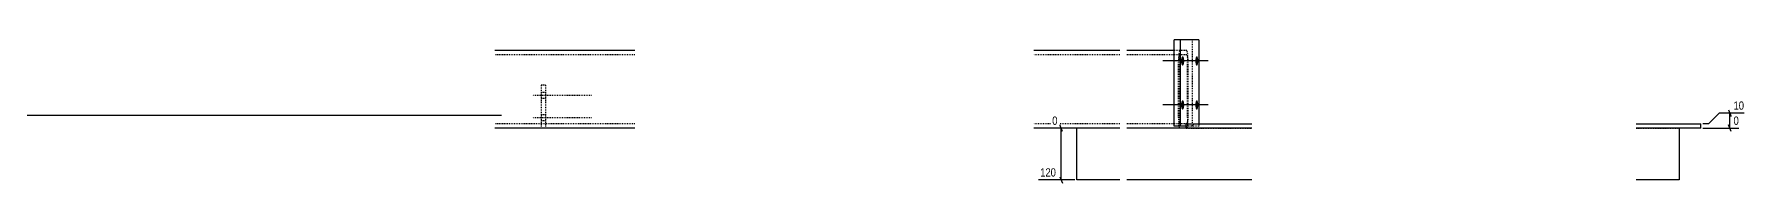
# Model space of a CAD drawing. Header units: millimetres. Extents: x 12 to 53594, y 7 to 1833.
# Drawn here: x 18923 to 22900, y 12 to 344 of the extents above; entities that cross this region are included whole.
import ezdxf

# ---------------------------------------------------------------- set-up
doc = ezdxf.new("R2010")
doc.units = ezdxf.units.MM
doc.linetypes.add('DXK_LINE_DOT2', pattern=[3.9198, 1.9599, -1.9599])
doc.layers.add('MÅLSÆTNING', color=7, linetype='Continuous')
doc.layers.add('STÅL', color=7, linetype='Continuous')
doc.styles.add('Arial Narrow', font='ARIALN.TTF', dxfattribs={"height": 0.2})

msp = doc.modelspace()

# ---------------------------------------------------------------- hatches: boundary and pattern name
at = {"layer": 'STÅL', "linetype": 'Continuous'}
for points in [[(21587.5, 295.5), (21587.6, 297.8), (21587.8, 300), (21588.2, 302), (21588.7, 303.7), (21589.4, 305), (21590.1, 306), (21590.8, 306.4), (21591.6, 306.4), (21592.4, 306), (21593.1, 305), (21593.7, 303.7), (21594.3, 302), (21594.6, 300), (21594.9, 297.8), (21595, 295.5), (21594.9, 293.2), (21594.6, 291), (21594.3, 289), (21593.7, 287.3), (21593.1, 286), (21592.4, 285), (21591.6, 284.6), (21590.8, 284.6), (21590.1, 285), (21589.4, 286), (21588.7, 287.3), (21588.2, 289), (21587.8, 291), (21587.6, 293.2)], [(21620.7, 295.5), (21620.8, 297.8), (21621, 300), (21621.4, 302), (21621.8, 303.7), (21622.4, 305), (21623.1, 306), (21623.8, 306.4), (21624.5, 306.4), (21625.2, 306), (21625.9, 305), (21626.4, 303.7), (21626.9, 302), (21627.3, 300), (21627.5, 297.8), (21627.6, 295.5), (21627.5, 293.2), (21627.3, 291), (21626.9, 289), (21626.4, 287.3), (21625.9, 286), (21625.2, 285), (21624.5, 284.6), (21623.8, 284.6), (21623.1, 285), (21622.4, 286), (21621.8, 287.3), (21621.4, 289), (21621, 291), (21620.8, 293.2)], [(21587.5, 193.5), (21587.6, 195.8), (21587.8, 198), (21588.2, 200), (21588.7, 201.7), (21589.4, 203), (21590.1, 204), (21590.8, 204.4), (21591.6, 204.4), (21592.4, 204), (21593.1, 203), (21593.7, 201.7), (21594.3, 200), (21594.6, 198), (21594.9, 195.8), (21595, 193.5), (21594.9, 191.2), (21594.6, 189), (21594.3, 187), (21593.7, 185.3), (21593.1, 184), (21592.4, 183), (21591.6, 182.6), (21590.8, 182.6), (21590.1, 183), (21589.4, 184), (21588.7, 185.3), (21588.2, 187), (21587.8, 189), (21587.6, 191.2)], [(21620.7, 193.5), (21620.8, 195.8), (21621, 198), (21621.4, 200), (21621.8, 201.7), (21622.4, 203), (21623.1, 204), (21623.8, 204.4), (21624.5, 204.4), (21625.2, 204), (21625.9, 203), (21626.4, 201.7), (21626.9, 200), (21627.3, 198), (21627.5, 195.8), (21627.6, 193.5), (21627.5, 191.2), (21627.3, 189), (21626.9, 187), (21626.4, 185.3), (21625.9, 184), (21625.2, 183), (21624.5, 182.6), (21623.8, 182.6), (21623.1, 183), (21622.4, 184), (21621.8, 185.3), (21621.4, 187), (21621, 189), (21620.8, 191.2)]]:
    msp.add_hatch(color=96, dxfattribs=at).paths.add_polyline_path(points)

# ---------------------------------------------------------------- linework, layer by layer
at = {"layer": 'MÅLSÆTNING', "color": 7, "linetype": 'Continuous'}
for p, q in [((17850.4, 169.5), (20008.1, 169.5)), ((22837.9, 174.5), (22812.9, 149.5)), ((22895.8, 174.5), (22837.9, 174.5)), ((22859.9, 182), (22865.9, 167)), ((22862.9, 139.5), (22862.9, 174.5)), ((21340.4, 139.5), (21288.2, 139.5)), ((21311.9, 132), (21305.9, 147)), ((21308.9, 19.5), (21308.9, 139.5)), ((22812.9, 149.5), (22800.4, 149.5)), ((22800.4, 139.5), (22883.6, 139.5)), ((22865.9, 132), (22859.9, 147)), ((21340.4, 19.5), (21256.5, 19.5)), ((21305.9, 27), (21311.9, 12))]:
    msp.add_line(p, q, dxfattribs=at)
at = {"layer": 'STÅL', "color": 2, "linetype": 'Continuous'}
for p, q in [((20317.9, 319.5), (19992.9, 319.5)), ((21445.4, 319.5), (21245.4, 319.5)), ((21571.5, 319.5), (21461.6, 319.5)), ((21571.5, 144.5), (21571.5, 344.5)), ((21629, 344.5), (21571.5, 344.5)), ((21586.4, 144.5), (21586.4, 344.5)), ((21629, 344.5), (21629, 149.5)), ((20317.9, 139.5), (19992.9, 139.5)), ((21445.4, 139.5), (21245.4, 139.5)), ((21345.4, 19.5), (21345.4, 139.5)), ((21592.2, 139.5), (21461.6, 139.5)), ((21599.3, 144.5), (21571.5, 144.5)), ((21583.6, 141.4), (21583.1, 144.5)), ((21584.8, 139.5), (21583.6, 141.4)), ((21599.3, 139.5), (21592.2, 139.5)), ((21599.3, 139.5), (21599.3, 149.5)), ((21599.3, 149.5), (21752.3, 149.5)), ((21752.3, 139.5), (21599.3, 139.5)), ((22645.4, 149.5), (22795.4, 149.5)), ((22795.4, 139.5), (22645.4, 139.5)), ((22745.4, 139.5), (22745.4, 19.5)), ((22795.4, 139.5), (22795.4, 149.5)), ((21445.4, 19.5), (21345.4, 19.5)), ((21752.3, 19.5), (21461.6, 19.5)), ((22745.4, 19.5), (22645.4, 19.5))]:
    msp.add_line(p, q, dxfattribs=at)
at = {"layer": 'STÅL', "color": 7, "linetype": 'DXK_LINE_DOT2'}
for p, q in [((20317.9, 319.5), (19992.9, 319.5)), ((21445.4, 319.5), (21245.4, 319.5)), ((21600.8, 319.5), (21461.6, 319.5)), ((21584.8, 319.5), (21583.6, 317.6)), ((21602, 317.6), (21600.8, 319.5)), ((21614.1, 144.5), (21614.1, 344.5)), ((20317.9, 309.5), (19992.9, 309.5)), ((21445.4, 309.5), (21245.4, 309.5)), ((21600.8, 309.5), (21461.6, 309.5)), ((21582, 304.1), (21581.8, 294.5)), ((21581.8, 164.5), (21581.8, 294.5)), ((21582.7, 312.2), (21582, 304.1)), ((21583.6, 317.6), (21582.7, 312.2)), ((21583, 294.5), (21583.1, 300.2)), ((21583, 164.5), (21583, 294.5)), ((21583.1, 300.2), (21583.5, 305.1)), ((21583.5, 305.1), (21584.1, 308.4)), ((21584.1, 308.4), (21584.8, 309.5)), ((21600.8, 309.5), (21601.5, 308.4)), ((21601.5, 308.4), (21602.1, 305.1)), ((21603, 312.2), (21602, 317.6)), ((21602.1, 305.1), (21602.5, 300.2)), ((21602.5, 300.2), (21602.6, 294.5)), ((21602.6, 164.5), (21602.6, 294.5)), ((21603.6, 304.1), (21603, 312.2)), ((21603.9, 294.5), (21603.6, 304.1)), ((21603.9, 164.5), (21603.9, 294.5)), ((20110.4, 239.5), (20100.4, 239.5)), ((20100.4, 239.5), (20100.4, 139.5)), ((20110.4, 239.5), (20110.4, 139.5)), ((21581.8, 164.5), (21582, 154.9)), ((21583.1, 158.8), (21583, 164.5)), ((21602.6, 164.5), (21602.5, 158.8)), ((21603.6, 154.9), (21603.9, 164.5)), ((20317.9, 149.5), (19992.9, 149.5)), ((20110.4, 139.5), (20100.4, 139.5)), ((21445.4, 149.5), (21245.4, 149.5)), ((21445.4, 139.5), (21345.4, 139.5)), ((21600.8, 149.5), (21461.6, 149.5)), ((21592.2, 139.5), (21461.6, 139.5)), ((21582, 154.9), (21582.7, 146.8)), ((21583.1, 144.5), (21582.7, 146.8)), ((21583.5, 153.9), (21583.1, 158.8)), ((21584.1, 150.6), (21583.5, 153.9)), ((21584.8, 149.5), (21584.1, 150.6)), ((21599.3, 139.5), (21592.2, 139.5)), ((21629, 144.5), (21599.3, 144.5)), ((21599.3, 139.5), (21752.3, 139.5)), ((21601.5, 150.6), (21600.8, 149.5)), ((21600.8, 139.5), (21602, 141.4)), ((21602.1, 153.9), (21601.5, 150.6)), ((21602, 141.4), (21603, 146.8)), ((21602.5, 158.8), (21602.1, 153.9)), ((21603, 146.8), (21603.6, 154.9)), ((21616.5, 139.5), (21616.5, 149.5)), ((21629, 149.5), (21629, 144.5)), ((22645.4, 139.5), (22745.4, 139.5))]:
    msp.add_line(p, q, dxfattribs=at)
at = {"layer": 'STÅL', "color": 96, "linetype": 'Continuous'}
for p, q in [((21617.5, 295.5), (21545.1, 295.5)), ((21650.4, 295.5), (21578, 295.5)), ((21617.5, 193.5), (21545.1, 193.5)), ((21650.4, 193.5), (21578, 193.5))]:
    msp.add_line(p, q, dxfattribs=at)
at = {"layer": 'STÅL', "color": 96, "linetype": 'DXK_LINE_DOT2'}
for p, q in [((20217.9, 215.5), (20080.4, 215.5)), ((20110.4, 222.5), (20100.4, 222.5)), ((20110.4, 208.5), (20100.4, 208.5)), ((20217.9, 163.5), (20080.4, 163.5)), ((20110.4, 170.5), (20100.4, 170.5)), ((20110.4, 156.5), (20100.4, 156.5))]:
    msp.add_line(p, q, dxfattribs=at)

# ---------------------------------------------------------------- next in the draw order: wipeouts: each hides what was drawn before it
at = {"color": 0, "linetype": 'Continuous'}
for points in [[(20008.4, 173.5), (20008.4, 201.5), (17931.4, 201.5), (17931.4, 173.5)], [(22899.8, 178.5), (22899.8, 206.5), (22867.4, 206.5), (22867.4, 178.5)], [(21304.4, 143.5), (21304.4, 171.5), (21284.2, 171.5), (21284.2, 143.5)], [(21300.7, 23.5), (21300.7, 51.5), (21256.2, 51.5), (21256.2, 23.5)]]:
    msp.add_wipeout(points, dxfattribs=at).dxf.layer = 'MÅLSÆTNING'

# ---------------------------------------------------------------- next in the draw order: texts
at = {"layer": 'MÅLSÆTNING', "color": 3, "linetype": 'Continuous', "style": 'Arial Narrow'}
for s, height, p in [('0', 19.1, (21288.2, 147.5)), ('120', 19.09, (21260.2, 27.5))]:
    msp.add_text(s, height=height, dxfattribs=at).set_placement(p)

# ---------------------------------------------------------------- next in the draw order: wipeouts: each hides what was drawn before it
at = {"color": 0, "linetype": 'Continuous'}
msp.add_wipeout([(22887.6, 143.5), (22887.6, 171.5), (22867.4, 171.5), (22867.4, 143.5)], dxfattribs=at).dxf.layer = 'MÅLSÆTNING'

# ---------------------------------------------------------------- next in the draw order: texts
at = {"layer": 'MÅLSÆTNING', "color": 3, "linetype": 'Continuous', "style": 'Arial Narrow'}
for s, height, p in [('10', 19.09, (22871.4, 182.5)), ('0', 19.1, (22871.4, 147.5))]:
    msp.add_text(s, height=height, dxfattribs=at).set_placement(p)

doc.saveas('drawing.dxf')
